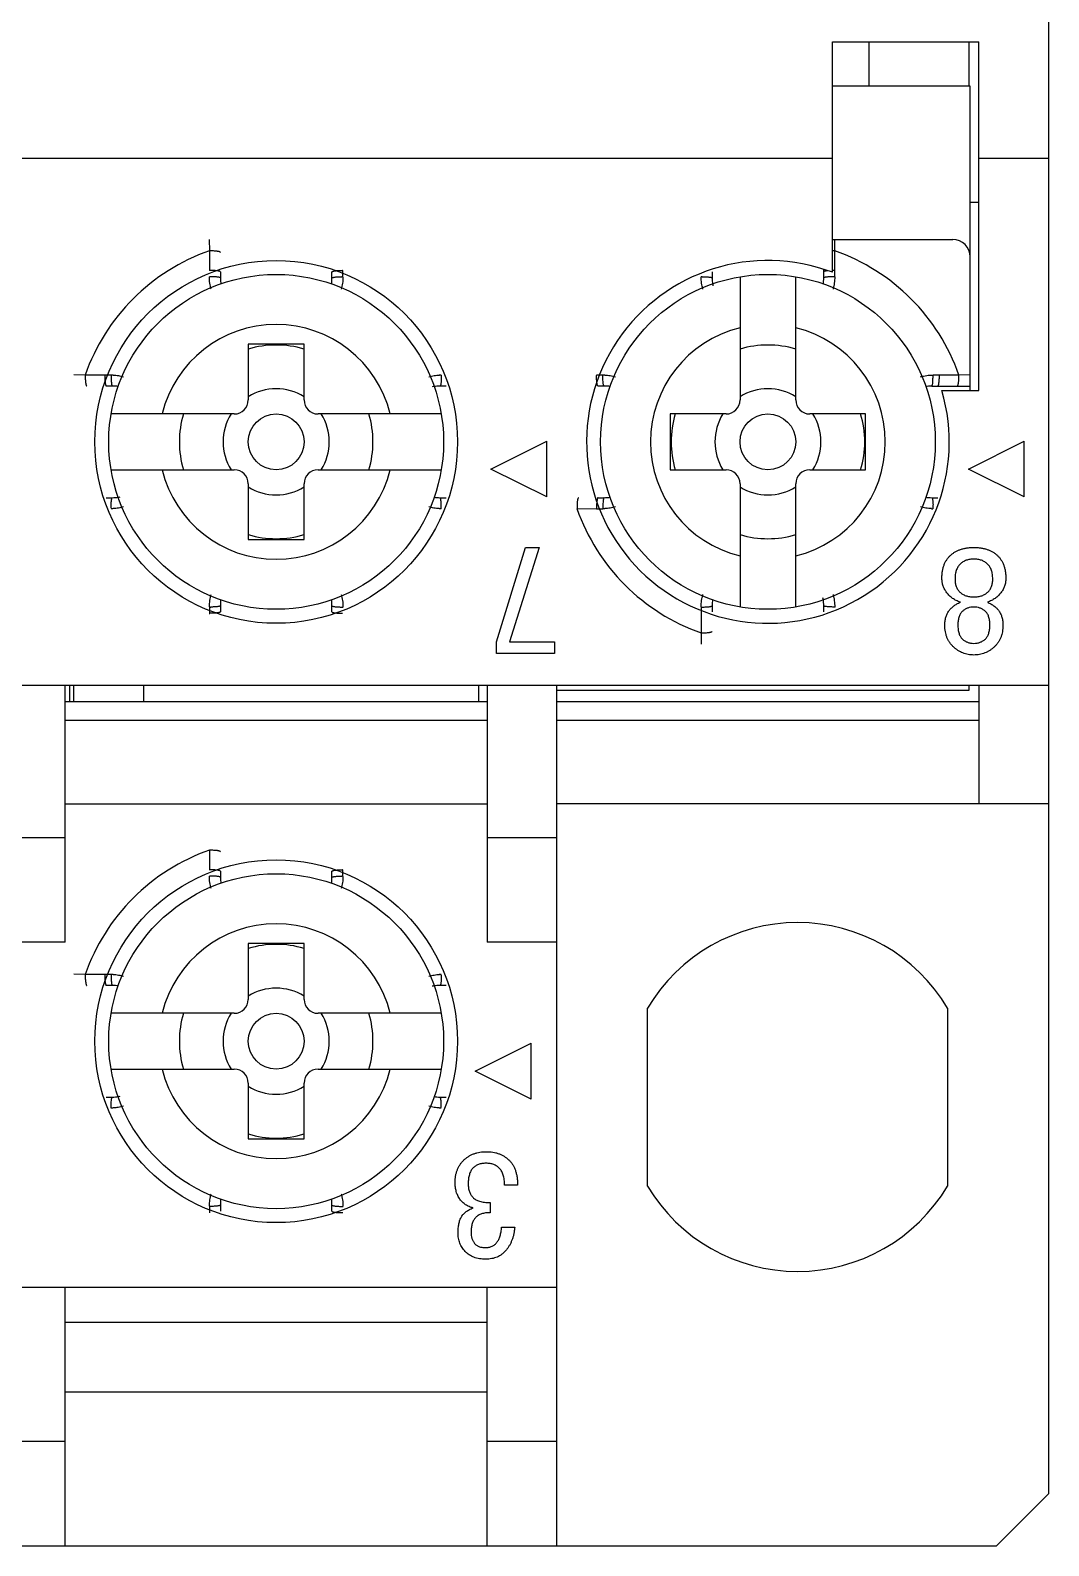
# Model space of a CAD drawing. Header units: millimetres. Extents: x 16.5 to 45.7, y 6.5 to 81.6.
# Drawn here: x 31.1 to 45.7, y 6.49 to 28.21 of the extents above; entities that cross this region are included whole.
import ezdxf

# ---------------------------------------------------------------- set-up
doc = ezdxf.new("R2010")
doc.units = ezdxf.units.MM
doc.header["$LTSCALE"] = 5.713779
doc.layers.get('0').update_dxf_attribs({"linetype": 'CONTINUOUS'})

msp = doc.modelspace()

# ---------------------------------------------------------------- linework, layer by layer
at = {"color": 7}
for p, q in [((45.696, 7.241), (45.696, 78.351)), ((42.596, 28.046), (44.696, 28.046)), ((42.596, 24.741), (42.596, 28.046)), ((43.116, 28.046), (43.116, 27.411)), ((44.556, 27.411), (44.556, 28.046)), ((44.696, 23.046), (44.696, 28.046)), ((44.571, 27.411), (42.596, 27.411)), ((44.571, 23.046), (44.571, 27.411)), ((42.596, 26.371), (19.599, 26.371)), ((45.696, 26.371), (44.696, 26.371)), ((44.571, 25.746), (44.696, 25.746)), ((33.662, 25.211), (33.664, 25.048)), ((42.596, 25.211), (44.321, 25.211)), ((42.629, 25.048), (42.63, 25.211)), ((33.664, 25.048), (33.663, 24.768)), ((42.629, 24.768), (42.629, 25.048)), ((42.471, 24.661), (42.471, 24.78)), ((33.821, 24.748), (33.821, 24.661)), ((35.421, 24.661), (35.421, 24.748)), ((40.871, 24.748), (40.871, 24.661)), ((41.271, 24.677), (41.271, 22.911)), ((42.071, 22.911), (42.071, 24.677)), ((35.021, 23.711), (34.221, 23.711)), ((34.221, 23.711), (34.221, 22.911)), ((35.021, 22.911), (35.021, 23.711)), ((31.884, 23.268), (31.721, 23.27)), ((32.164, 23.269), (31.884, 23.268)), ((44.409, 23.268), (44.129, 23.269)), ((44.571, 23.27), (44.409, 23.268)), ((32.271, 23.111), (32.185, 23.111)), ((37.058, 23.111), (36.971, 23.111)), ((39.321, 23.111), (39.235, 23.111)), ((44.021, 23.111), (44.571, 23.111)), ((44.165, 23.046), (44.696, 23.046)), ((34.021, 22.711), (32.255, 22.711)), ((36.988, 22.711), (35.221, 22.711)), ((41.071, 22.711), (40.271, 22.711)), ((40.271, 22.711), (40.271, 21.911)), ((43.071, 22.711), (42.271, 22.711)), ((43.071, 21.911), (43.071, 22.711)), ((37.7, 21.921), (38.5, 22.321)), ((38.5, 21.521), (38.5, 22.321)), ((44.546, 21.921), (45.346, 22.321)), ((45.346, 21.521), (45.346, 22.321)), ((32.255, 21.911), (34.021, 21.911)), ((35.221, 21.911), (36.988, 21.911)), ((38.5, 21.521), (37.7, 21.921)), ((40.271, 21.911), (41.071, 21.911)), ((42.271, 21.911), (43.071, 21.911)), ((45.346, 21.521), (44.546, 21.921)), ((32.185, 21.511), (32.271, 21.511)), ((34.221, 21.711), (34.221, 20.911)), ((35.021, 20.911), (35.021, 21.711)), ((36.971, 21.511), (37.058, 21.511)), ((39.235, 21.511), (39.321, 21.511)), ((41.271, 21.711), (41.271, 19.945)), ((42.071, 19.945), (42.071, 21.711)), ((44.021, 21.511), (44.108, 21.511)), ((38.934, 21.354), (39.214, 21.353)), ((34.221, 20.911), (35.021, 20.911)), ((37.779, 19.444), (38.196, 20.798)), ((38.392, 20.798), (37.966, 19.444)), ((38.196, 20.798), (38.392, 20.798)), ((33.821, 19.961), (33.821, 19.874)), ((35.421, 19.874), (35.421, 19.961)), ((40.713, 19.854), (40.714, 19.574)), ((40.871, 19.961), (40.871, 19.874)), ((42.471, 19.874), (42.471, 19.961)), ((42.629, 19.938), (42.629, 19.944)), ((40.714, 19.574), (40.712, 19.411)), ((37.779, 19.277), (37.779, 19.444)), ((37.966, 19.444), (38.613, 19.444)), ((38.613, 19.444), (38.613, 19.277)), ((38.613, 19.277), (37.779, 19.277)), ((45.696, 18.821), (16.496, 18.821)), ((31.596, 15.141), (31.596, 18.821)), ((31.656, 18.821), (31.656, 18.591)), ((31.721, 18.591), (31.721, 18.821)), ((32.721, 18.821), (32.721, 18.591)), ((37.521, 18.821), (37.521, 18.591)), ((37.646, 18.821), (37.646, 15.141)), ((38.646, 6.491), (38.646, 18.821)), ((38.646, 18.751), (44.556, 18.751)), ((44.556, 18.751), (44.556, 18.821)), ((44.696, 18.821), (44.696, 17.121)), ((31.596, 18.591), (37.646, 18.591)), ((38.646, 18.591), (44.696, 18.591)), ((31.596, 18.321), (37.646, 18.321)), ((38.646, 18.321), (44.696, 18.321)), ((31.596, 17.121), (37.646, 17.121)), ((45.696, 17.121), (38.646, 17.121)), ((30.596, 16.641), (31.596, 16.641)), ((37.646, 16.641), (38.646, 16.641)), ((33.664, 16.458), (33.663, 16.178)), ((33.821, 16.158), (33.821, 16.071)), ((35.421, 16.071), (35.421, 16.158)), ((31.596, 15.141), (30.596, 15.141)), ((35.021, 15.121), (34.221, 15.121)), ((34.221, 15.121), (34.221, 14.321)), ((35.021, 14.321), (35.021, 15.121)), ((38.646, 15.141), (37.646, 15.141)), ((31.884, 14.678), (31.721, 14.68)), ((32.164, 14.679), (31.884, 14.678)), ((32.271, 14.521), (32.185, 14.521)), ((37.058, 14.521), (36.971, 14.521)), ((34.021, 14.121), (32.255, 14.121)), ((36.988, 14.121), (35.221, 14.121)), ((39.946, 11.645), (39.946, 14.197)), ((44.246, 14.197), (44.246, 11.645)), ((37.476, 13.291), (38.276, 13.691)), ((38.276, 12.891), (38.276, 13.691)), ((32.255, 13.321), (34.021, 13.321)), ((35.221, 13.321), (36.988, 13.321)), ((38.276, 12.891), (37.476, 13.291)), ((34.221, 13.121), (34.221, 12.321)), ((35.021, 12.321), (35.021, 13.121)), ((32.185, 12.921), (32.271, 12.921)), ((36.971, 12.921), (37.058, 12.921)), ((34.221, 12.321), (35.021, 12.321)), ((38.082, 11.659), (37.895, 11.659)), ((33.821, 11.371), (33.821, 11.284)), ((35.421, 11.284), (35.421, 11.371)), ((37.687, 11.409), (37.687, 11.263)), ((37.853, 11.055), (38.041, 11.055)), ((38.646, 10.191), (16.496, 10.191)), ((31.596, 6.491), (31.596, 10.191)), ((37.646, 6.491), (37.646, 10.191)), ((37.646, 9.691), (31.596, 9.691)), ((37.646, 8.691), (31.596, 8.691)), ((30.596, 7.991), (31.596, 7.991)), ((37.646, 7.991), (38.646, 7.991)), ((45.696, 7.241), (44.946, 6.491)), ((16.496, 6.491), (44.946, 6.491))]:
    msp.add_line(p, q, dxfattribs=at)
for centre, radius in [((34.621, 22.311), 2.6), ((34.621, 22.311), 2.4), ((41.671, 22.311), 2.4), ((34.621, 22.311), 0.4), ((41.671, 22.311), 0.4), ((34.621, 13.721), 2.6), ((34.621, 13.721), 2.4), ((34.621, 13.721), 0.4)]:
    msp.add_circle(centre, radius, dxfattribs=at)
for centre, radius, start, end in [((44.321, 24.961), 0.25, 0, 90), ((34.621, 22.311), 2.9, 109.276, 160.724), ((42.621, 23.981), 1.067, 89.6096, 91.3932), ((41.671, 22.311), 2.9, 19.276, 70.724), ((35.571, 23.686), 1.083, 89.5723, 90), ((29.509, 24.751), 6.07, 359.3079, 0.1655), ((41.671, 22.311), 2.6, 69.1594, 16.421), ((42.621, 23.687), 1.081, 89.5756, 91.3772), ((36.559, 24.751), 6.07, 359.3079, 0.1655), ((33.688, 23.596), 1.082, 90.8458, 91.2879), ((34.248, 24.678), 0.585, 180.0449, 180.3292), ((33.688, 23.615), 1.063, 90.6182, 90.8456), ((34.422, 24.661), 0.6, 180.0077, 188.7377), ((34.821, 24.661), 0.6, 351.2586, 359.996), ((35.555, 23.595), 1.082, 88.7163, 89.6457), ((34.986, 24.679), 0.593, 359.4421, 359.8642), ((40.738, 23.596), 1.081, 90.8456, 91.288), ((41.298, 24.678), 0.585, 180.0449, 180.3292), ((40.738, 23.615), 1.063, 90.617, 90.8456), ((41.472, 24.661), 0.6, 180.0077, 188.6683), ((41.471, 24.661), 0.599, 188.6683, 190.8215), ((41.871, 24.661), 0.6, 351.328, 359.996), ((42.605, 23.596), 1.081, 88.712, 89.1544), ((34.621, 22.311), 1.683, 13.7495, 166.2505), ((41.671, 22.311), 1.683, 103.7495, 256.2505), ((41.671, 22.311), 1.683, 283.7495, 76.2505), ((34.621, 22.311), 1.388, 73.2468, 106.7532), ((41.671, 22.311), 1.388, 73.2468, 106.7532), ((32.181, 17.199), 6.07, 89.3079, 90.1655), ((33.336, 23.244), 1.081, 178.712, 179.1544), ((32.253, 22.662), 0.606, 87.2333, 89.8523), ((36.988, 22.669), 0.599, 90.0571, 92.6625), ((39.231, 17.199), 6.07, 89.3079, 90.1655), ((40.297, 23.261), 1.083, 179.5723, 180), ((39.303, 22.662), 0.606, 87.2333, 89.8523), ((40.386, 23.244), 1.082, 178.7121, 179.1542), ((44.111, 17.199), 6.07, 89.8345, 90.6921), ((42.956, 23.244), 1.082, 0.8458, 1.2879), ((32.271, 22.511), 0.6, 81.328, 89.996), ((34.621, 22.311), 0.76, 58.2326, 121.7674), ((36.971, 22.512), 0.599, 98.6683, 100.8215), ((36.971, 22.51), 0.6, 90.0077, 98.6683), ((39.321, 22.511), 0.6, 81.328, 89.996), ((41.671, 22.311), 0.76, 58.2326, 121.7674), ((44.021, 22.51), 0.6, 90.0077, 98.7377), ((34.021, 22.911), 0.2, 270, 360), ((35.221, 22.911), 0.2, 180, 270), ((41.071, 22.911), 0.2, 270, 360), ((42.271, 22.911), 0.2, 180, 270), ((34.621, 22.311), 1.388, 163.2468, 196.7532), ((34.621, 22.311), 0.76, 148.2326, 211.7674), ((34.621, 22.311), 0.76, 328.2326, 31.7674), ((34.621, 22.311), 1.388, 343.2468, 16.7532), ((41.671, 22.311), 1.388, 163.2468, 196.7532), ((41.671, 22.311), 0.76, 148.2326, 211.7674), ((41.671, 22.311), 0.76, 328.2326, 31.7674), ((41.671, 22.311), 1.388, 343.2468, 16.7532), ((34.621, 22.311), 1.683, 193.7495, 346.2505), ((34.021, 21.711), 0.2, 0, 90), ((35.221, 21.711), 0.2, 90, 180), ((41.071, 21.711), 0.2, 0, 90), ((42.271, 21.711), 0.2, 90, 180), ((32.271, 22.111), 0.6, 270.0077, 278.6683), ((32.271, 22.11), 0.599, 278.6683, 280.8215), ((34.621, 22.311), 0.76, 238.2326, 301.7674), ((36.971, 22.111), 0.6, 261.328, 269.996), ((39.321, 22.111), 0.6, 270.0077, 278.6683), ((41.671, 22.311), 0.76, 238.2326, 301.7674), ((44.021, 22.111), 0.6, 261.2586, 269.996), ((32.254, 21.953), 0.599, 270.0571, 272.6625), ((36.989, 21.96), 0.606, 267.2333, 269.8523), ((40.003, 21.361), 1.069, 180, 180.3936), ((41.671, 22.311), 2.9, 199.276, 250.724), ((40.297, 21.361), 1.083, 180, 180.4277), ((39.231, 27.423), 6.07, 269.8345, 270.6921), ((40.386, 21.378), 1.082, 180.8458, 181.2879), ((39.304, 21.953), 0.599, 270.0571, 272.6625), ((44.039, 21.956), 0.603, 267.771, 269.8568), ((43.003, 21.377), 1.035, 358.6713, 1.6493), ((34.621, 22.311), 1.388, 253.2468, 286.7532), ((41.671, 22.311), 1.388, 253.2468, 286.7532), ((34.421, 19.961), 0.6, 171.328, 179.996), ((34.821, 19.961), 0.6, 0.0077, 8.6683), ((41.471, 19.961), 0.6, 171.328, 179.996), ((41.872, 19.961), 0.599, 8.6683, 10.8215), ((41.871, 19.961), 0.6, 0.0077, 8.6683), ((39.733, 19.871), 6.07, 179.3079, 180.1655), ((33.671, 20.936), 1.083, 269.5723, 270), ((34.256, 19.943), 0.593, 179.4421, 179.8642), ((33.688, 21.026), 1.082, 268.7121, 269.1542), ((33.688, 21.015), 1.071, 269.1556, 269.6867), ((35.555, 21.007), 1.063, 270.6182, 270.8456), ((35.555, 21.026), 1.082, 270.8458, 271.2879), ((34.994, 19.944), 0.585, 0.0449, 0.3292), ((46.783, 19.871), 6.07, 179.3079, 180.1655), ((41.306, 19.943), 0.593, 179.4421, 179.8642), ((40.738, 21.021), 1.077, 268.7138, 269.6533), ((40.721, 20.642), 1.069, 269.6063, 270.0001), ((34.621, 13.721), 2.9, 109.276, 160.724), ((33.671, 15.389), 1.069, 90, 90.3936), ((33.671, 15.096), 1.083, 90, 90.4277), ((33.688, 15.006), 1.082, 90.8458, 91.2879), ((34.248, 16.088), 0.585, 180.0449, 180.3292), ((33.688, 15.025), 1.063, 90.6182, 90.8456), ((35.555, 15.017), 1.071, 89.1556, 89.6867), ((35.571, 15.096), 1.083, 89.5723, 90), ((35.555, 15.006), 1.082, 88.7121, 89.1542), ((29.509, 16.161), 6.07, 359.3079, 0.1655), ((34.986, 16.089), 0.593, 359.4421, 359.8642), ((34.422, 16.071), 0.6, 180.0077, 188.6683), ((34.821, 16.071), 0.6, 351.328, 359.996), ((42.096, 12.921), 2.5, 30.6834, 149.3166), ((34.621, 13.721), 1.683, 13.7495, 166.2505), ((34.621, 13.721), 1.388, 73.2468, 106.7532), ((32.952, 14.671), 1.069, 179.6063, 180.0001), ((32.181, 8.609), 6.07, 89.3079, 90.1655), ((33.246, 14.671), 1.082, 179.5722, 180.0002), ((32.253, 14.072), 0.606, 87.2333, 89.8523), ((36.988, 14.079), 0.599, 90.0571, 92.6625), ((35.907, 14.654), 1.081, 0.8456, 1.288), ((32.271, 13.921), 0.6, 81.328, 89.996), ((34.621, 13.721), 0.76, 58.2326, 121.7674), ((36.971, 13.922), 0.599, 98.6683, 100.8215), ((36.971, 13.92), 0.6, 90.0077, 98.6683), ((34.621, 13.721), 1.388, 163.2468, 196.7532), ((34.621, 13.721), 0.76, 148.2326, 211.7674), ((34.021, 14.321), 0.2, 270, 360), ((35.221, 14.321), 0.2, 180, 270), ((34.621, 13.721), 0.76, 328.2326, 31.7674), ((34.621, 13.721), 1.388, 343.2468, 16.7532), ((34.621, 13.721), 1.683, 193.7495, 346.2505), ((34.021, 13.121), 0.2, 0, 90), ((35.221, 13.121), 0.2, 90, 180), ((34.621, 13.721), 0.76, 238.2326, 301.7674), ((32.271, 13.521), 0.6, 270.0077, 278.6683), ((32.271, 13.52), 0.599, 278.6683, 280.8215), ((36.971, 13.521), 0.6, 261.328, 269.996), ((32.254, 13.363), 0.599, 270.0571, 272.6625), ((36.989, 13.37), 0.606, 267.2333, 269.8523), ((34.621, 13.721), 1.388, 253.2468, 286.7532), ((42.096, 12.921), 2.5, 210.6834, 329.3166), ((39.733, 11.281), 6.07, 179.3079, 180.1655), ((34.256, 11.353), 0.593, 179.4421, 179.8642), ((33.688, 12.437), 1.082, 268.7163, 269.6457), ((34.421, 11.371), 0.6, 171.2586, 179.996), ((34.821, 11.371), 0.6, 0.0077, 8.7377), ((35.555, 12.417), 1.063, 270.6182, 270.8456), ((35.555, 12.436), 1.082, 270.8458, 271.2879), ((34.994, 11.354), 0.585, 0.0449, 0.3292)]:
    msp.add_arc(centre, radius, start, end, dxfattribs=at)
for points, knots in [([(33.821, 25.027), (33.821, 25.029), (33.819, 25.031), (33.817, 25.032), (33.814, 25.034), (33.81, 25.036), (33.803, 25.037), (33.795, 25.039), (33.785, 25.041), (33.77, 25.043), (33.748, 25.046), (33.721, 25.047), (33.692, 25.048), (33.673, 25.048), (33.664, 25.048)], [0, 0, 0, 0, 0.02938, 0.040791, 0.054222, 0.087696, 0.13058, 0.18264, 0.243349, 0.312138, 0.470264, 0.645585, 0.825673, 1, 1, 1, 1]), ([(33.821, 24.748), (33.821, 24.749), (33.819, 24.751), (33.817, 24.753), (33.814, 24.754), (33.81, 24.756), (33.803, 24.758), (33.795, 24.759), (33.785, 24.761), (33.77, 24.763), (33.748, 24.766), (33.72, 24.767), (33.692, 24.768), (33.673, 24.768), (33.663, 24.768)], [0, 0, 0, 0, 0.029105, 0.040479, 0.053884, 0.087342, 0.130249, 0.182364, 0.243152, 0.312037, 0.470367, 0.645824, 0.82589, 1, 1, 1, 1]), ([(35.421, 24.748), (35.421, 24.749), (35.423, 24.751), (35.425, 24.752), (35.428, 24.754), (35.432, 24.755), (35.438, 24.757), (35.446, 24.759), (35.455, 24.761), (35.469, 24.763), (35.49, 24.765), (35.516, 24.767), (35.544, 24.768), (35.562, 24.768), (35.571, 24.768)], [0, 0, 0, 0, 0.029119, 0.040324, 0.053488, 0.086237, 0.128149, 0.179081, 0.238614, 0.306287, 0.462818, 0.638191, 0.820757, 1, 1, 1, 1]), ([(42.523, 24.763), (42.517, 24.763), (42.507, 24.761), (42.497, 24.759), (42.493, 24.758)], [0, 0, 0, 0, 0.546648, 1, 1, 1, 1]), ([(33.689, 24.498), (33.685, 24.512), (33.678, 24.541), (33.667, 24.6), (33.664, 24.645), (33.664, 24.675)], [0, 0, 0, 0, 0.249971, 0.500162, 1, 1, 1, 1]), ([(33.821, 24.661), (33.821, 24.662), (33.819, 24.663), (33.817, 24.665), (33.813, 24.666), (33.805, 24.669), (33.792, 24.671), (33.774, 24.674), (33.752, 24.676), (33.728, 24.677), (33.702, 24.678), (33.685, 24.678), (33.676, 24.678)], [0, 0, 0, 0, 0.016142, 0.038277, 0.067391, 0.10414, 0.201533, 0.328471, 0.48049, 0.649269, 0.825341, 1, 1, 1, 1]), ([(35.421, 24.661), (35.422, 24.662), (35.423, 24.663), (35.426, 24.664), (35.43, 24.666), (35.437, 24.668), (35.449, 24.671), (35.467, 24.673), (35.488, 24.675), (35.511, 24.677), (35.536, 24.678), (35.553, 24.678), (35.561, 24.678)], [0, 0, 0, 0, 0.016237, 0.038352, 0.067295, 0.103695, 0.20011, 0.325914, 0.476846, 0.64561, 0.822844, 1, 1, 1, 1]), ([(35.579, 24.673), (35.579, 24.644), (35.575, 24.599), (35.564, 24.541), (35.558, 24.512), (35.554, 24.498)], [0, 0, 0, 0, 0.499851, 0.750032, 1, 1, 1, 1]), ([(40.739, 24.498), (40.735, 24.512), (40.728, 24.541), (40.717, 24.6), (40.714, 24.645), (40.714, 24.675)], [0, 0, 0, 0, 0.249971, 0.500162, 1, 1, 1, 1]), ([(40.726, 24.678), (40.735, 24.678), (40.752, 24.678), (40.778, 24.677), (40.802, 24.676), (40.824, 24.674), (40.842, 24.671), (40.855, 24.669), (40.863, 24.666), (40.867, 24.665), (40.869, 24.663), (40.871, 24.662), (40.871, 24.661)], [0, 0, 0, 0, 0.17467, 0.350748, 0.519527, 0.671541, 0.798474, 0.895862, 0.932609, 0.961723, 0.983858, 1, 1, 1, 1]), ([(42.493, 24.758), (42.489, 24.757), (42.485, 24.756), (42.48, 24.754), (42.476, 24.753), (42.474, 24.752), (42.473, 24.75), (42.472, 24.749), (42.471, 24.748), (42.471, 24.748)], [0, 0, 0, 0, 0.403075, 0.561752, 0.692824, 0.798472, 0.881576, 0.946441, 1, 1, 1, 1]), ([(42.621, 24.678), (42.612, 24.678), (42.594, 24.678), (42.568, 24.677), (42.543, 24.676), (42.52, 24.674), (42.501, 24.671), (42.488, 24.669), (42.48, 24.666), (42.476, 24.665), (42.473, 24.663), (42.472, 24.662), (42.471, 24.661)], [0, 0, 0, 0, 0.17237, 0.347429, 0.516253, 0.669109, 0.797112, 0.895405, 0.932461, 0.961744, 0.983922, 1, 1, 1, 1]), ([(42.629, 24.677), (42.629, 24.647), (42.625, 24.602), (42.615, 24.543), (42.608, 24.514), (42.604, 24.499)], [0, 0, 0, 0, 0.499821, 0.750017, 1, 1, 1, 1]), ([(31.884, 23.268), (31.884, 23.259), (31.884, 23.24), (31.885, 23.211), (31.887, 23.184), (31.889, 23.162), (31.891, 23.147), (31.893, 23.137), (31.895, 23.129), (31.897, 23.123), (31.898, 23.118), (31.9, 23.115), (31.901, 23.113), (31.903, 23.111), (31.905, 23.111)], [0, 0, 0, 0, 0.174327, 0.354415, 0.529736, 0.687862, 0.756651, 0.81736, 0.86942, 0.912304, 0.945778, 0.959209, 0.97062, 1, 1, 1, 1]), ([(32.164, 23.269), (32.164, 23.26), (32.164, 23.24), (32.165, 23.212), (32.167, 23.184), (32.169, 23.163), (32.171, 23.147), (32.173, 23.137), (32.175, 23.129), (32.177, 23.123), (32.178, 23.118), (32.18, 23.115), (32.181, 23.113), (32.183, 23.111), (32.185, 23.111)], [0, 0, 0, 0, 0.17411, 0.354176, 0.529633, 0.687963, 0.756848, 0.817636, 0.869751, 0.912658, 0.946115, 0.959521, 0.970895, 1, 1, 1, 1]), ([(32.255, 23.26), (32.255, 23.255), (32.254, 23.233), (32.255, 23.211), (32.256, 23.194)], [0, 0, 0, 0, 0.246958, 1, 1, 1, 1]), ([(32.283, 23.268), (32.308, 23.267), (32.359, 23.261), (32.408, 23.25), (32.433, 23.244)], [0, 0, 0, 0, 0.500063, 1, 1, 1, 1]), ([(36.81, 23.244), (36.834, 23.25), (36.884, 23.261), (36.935, 23.267), (36.961, 23.268)], [0, 0, 0, 0, 0.499938, 1, 1, 1, 1]), ([(36.988, 23.269), (36.988, 23.256), (36.988, 23.231), (36.987, 23.206), (36.987, 23.194)], [0, 0, 0, 0, 0.496269, 1, 1, 1, 1]), ([(39.235, 23.111), (39.233, 23.111), (39.231, 23.113), (39.23, 23.115), (39.229, 23.118), (39.227, 23.122), (39.225, 23.128), (39.223, 23.136), (39.222, 23.144), (39.219, 23.159), (39.217, 23.179), (39.215, 23.206), (39.214, 23.233), (39.214, 23.252), (39.214, 23.261)], [0, 0, 0, 0, 0.029119, 0.040324, 0.053488, 0.086237, 0.128149, 0.179081, 0.238614, 0.306287, 0.462818, 0.638191, 0.820757, 1, 1, 1, 1]), ([(39.306, 23.194), (39.306, 23.199), (39.305, 23.222), (39.304, 23.244), (39.305, 23.26)], [0, 0, 0, 0, 0.248031, 1, 1, 1, 1]), ([(39.333, 23.268), (39.358, 23.267), (39.409, 23.261), (39.459, 23.25), (39.484, 23.243)], [0, 0, 0, 0, 0.500068, 1, 1, 1, 1]), ([(43.858, 23.243), (43.873, 23.247), (43.902, 23.254), (43.962, 23.265), (44.007, 23.269), (44.038, 23.269)], [0, 0, 0, 0, 0.249979, 0.500179, 1, 1, 1, 1]), ([(44.021, 23.111), (44.022, 23.111), (44.023, 23.113), (44.025, 23.116), (44.027, 23.12), (44.029, 23.128), (44.032, 23.141), (44.034, 23.16), (44.036, 23.183), (44.037, 23.208), (44.038, 23.234), (44.038, 23.252), (44.038, 23.26)], [0, 0, 0, 0, 0.016078, 0.038256, 0.067539, 0.104595, 0.202888, 0.330891, 0.483747, 0.652571, 0.82763, 1, 1, 1, 1]), ([(44.108, 23.111), (44.109, 23.111), (44.111, 23.113), (44.113, 23.115), (44.114, 23.118), (44.116, 23.123), (44.118, 23.129), (44.12, 23.137), (44.121, 23.147), (44.124, 23.163), (44.126, 23.184), (44.128, 23.212), (44.129, 23.24), (44.129, 23.26), (44.129, 23.269)], [0, 0, 0, 0, 0.029105, 0.040479, 0.053884, 0.087342, 0.130249, 0.182364, 0.243152, 0.312037, 0.470367, 0.645824, 0.82589, 1, 1, 1, 1]), ([(44.388, 23.111), (44.389, 23.111), (44.391, 23.113), (44.393, 23.115), (44.394, 23.118), (44.396, 23.123), (44.398, 23.129), (44.4, 23.137), (44.401, 23.147), (44.404, 23.162), (44.406, 23.184), (44.408, 23.211), (44.409, 23.24), (44.409, 23.259), (44.409, 23.268)], [0, 0, 0, 0, 0.02938, 0.040791, 0.054222, 0.087696, 0.13058, 0.18264, 0.243349, 0.312138, 0.470264, 0.645585, 0.825673, 1, 1, 1, 1]), ([(32.256, 23.194), (32.256, 23.183), (32.258, 23.167), (32.26, 23.148), (32.262, 23.136), (32.264, 23.126), (32.266, 23.119), (32.268, 23.114), (32.27, 23.112), (32.271, 23.111)], [0, 0, 0, 0, 0.384811, 0.549452, 0.690703, 0.806391, 0.895075, 0.958394, 1, 1, 1, 1]), ([(36.987, 23.194), (36.986, 23.183), (36.985, 23.167), (36.983, 23.148), (36.981, 23.136), (36.979, 23.126), (36.976, 23.119), (36.974, 23.114), (36.972, 23.112), (36.971, 23.111)], [0, 0, 0, 0, 0.384783, 0.549334, 0.690689, 0.806398, 0.895025, 0.958364, 1, 1, 1, 1]), ([(39.321, 23.111), (39.32, 23.112), (39.318, 23.114), (39.316, 23.119), (39.314, 23.126), (39.312, 23.136), (39.31, 23.148), (39.308, 23.167), (39.306, 23.183), (39.306, 23.194)], [0, 0, 0, 0, 0.041614, 0.104935, 0.193615, 0.309295, 0.450537, 0.615171, 1, 1, 1, 1]), ([(32.256, 21.428), (32.256, 21.439), (32.258, 21.455), (32.26, 21.474), (32.262, 21.486), (32.264, 21.495), (32.266, 21.503), (32.268, 21.508), (32.27, 21.51), (32.271, 21.511)], [0, 0, 0, 0, 0.384852, 0.549477, 0.690709, 0.806378, 0.895053, 0.958377, 1, 1, 1, 1]), ([(36.987, 21.428), (36.986, 21.439), (36.985, 21.454), (36.983, 21.474), (36.981, 21.486), (36.979, 21.495), (36.976, 21.503), (36.974, 21.508), (36.972, 21.51), (36.971, 21.511)], [0, 0, 0, 0, 0.384741, 0.549308, 0.690682, 0.806411, 0.895049, 0.958382, 1, 1, 1, 1]), ([(38.955, 21.511), (38.953, 21.511), (38.952, 21.509), (38.95, 21.507), (38.949, 21.504), (38.947, 21.5), (38.945, 21.494), (38.943, 21.486), (38.942, 21.477), (38.939, 21.463), (38.937, 21.443), (38.935, 21.416), (38.934, 21.389), (38.934, 21.37), (38.934, 21.361)], [0, 0, 0, 0, 0.0294, 0.040659, 0.053871, 0.086705, 0.128688, 0.179675, 0.239246, 0.306937, 0.46343, 0.638672, 0.821023, 1, 1, 1, 1]), ([(39.235, 21.511), (39.233, 21.511), (39.231, 21.509), (39.23, 21.507), (39.229, 21.504), (39.227, 21.5), (39.225, 21.494), (39.223, 21.486), (39.222, 21.477), (39.219, 21.463), (39.217, 21.443), (39.215, 21.416), (39.214, 21.389), (39.214, 21.37), (39.214, 21.361)], [0, 0, 0, 0, 0.029119, 0.040324, 0.053488, 0.086237, 0.128149, 0.179081, 0.238614, 0.306287, 0.462818, 0.638191, 0.820757, 1, 1, 1, 1]), ([(39.321, 21.511), (39.32, 21.51), (39.318, 21.508), (39.316, 21.503), (39.314, 21.495), (39.312, 21.486), (39.31, 21.474), (39.308, 21.455), (39.306, 21.439), (39.306, 21.428)], [0, 0, 0, 0, 0.04163, 0.104956, 0.193627, 0.309289, 0.450513, 0.615132, 1, 1, 1, 1]), ([(44.021, 21.511), (44.022, 21.511), (44.023, 21.51), (44.025, 21.507), (44.027, 21.501), (44.03, 21.491), (44.032, 21.479), (44.034, 21.464), (44.036, 21.44), (44.037, 21.42), (44.038, 21.407)], [0, 0, 0, 0, 0.017368, 0.039846, 0.103024, 0.193639, 0.312422, 0.45676, 0.623409, 1, 1, 1, 1]), ([(32.255, 21.362), (32.255, 21.367), (32.254, 21.389), (32.255, 21.411), (32.256, 21.428)], [0, 0, 0, 0, 0.246978, 1, 1, 1, 1]), ([(32.434, 21.378), (32.409, 21.372), (32.359, 21.361), (32.308, 21.355), (32.282, 21.354)], [0, 0, 0, 0, 0.499934, 1, 1, 1, 1]), ([(36.96, 21.354), (36.934, 21.355), (36.883, 21.361), (36.833, 21.372), (36.809, 21.378)], [0, 0, 0, 0, 0.500068, 1, 1, 1, 1]), ([(36.988, 21.353), (36.988, 21.366), (36.988, 21.39), (36.987, 21.415), (36.987, 21.428)], [0, 0, 0, 0, 0.496225, 1, 1, 1, 1]), ([(39.306, 21.428), (39.306, 21.423), (39.305, 21.4), (39.304, 21.378), (39.305, 21.362)], [0, 0, 0, 0, 0.247989, 1, 1, 1, 1]), ([(39.484, 21.378), (39.459, 21.372), (39.409, 21.361), (39.358, 21.355), (39.332, 21.354)], [0, 0, 0, 0, 0.499934, 1, 1, 1, 1]), ([(44.016, 21.354), (43.989, 21.355), (43.936, 21.36), (43.884, 21.372), (43.858, 21.378)], [0, 0, 0, 0, 0.500042, 1, 1, 1, 1]), ([(44.165, 20.353), (44.166, 20.371), (44.166, 20.405), (44.172, 20.455), (44.181, 20.501), (44.195, 20.545), (44.212, 20.585), (44.234, 20.622), (44.259, 20.655), (44.288, 20.685), (44.32, 20.712), (44.356, 20.735), (44.393, 20.755), (44.434, 20.77), (44.478, 20.783), (44.524, 20.791), (44.573, 20.797), (44.606, 20.798), (44.624, 20.798)], [0, 0, 0, 0, 0.072634, 0.141659, 0.206596, 0.269087, 0.328685, 0.386706, 0.444325, 0.501678, 0.559275, 0.616564, 0.675079, 0.735235, 0.797211, 0.861534, 0.929172, 1, 1, 1, 1]), ([(44.624, 20.798), (44.641, 20.798), (44.674, 20.797), (44.723, 20.791), (44.769, 20.783), (44.813, 20.77), (44.854, 20.755), (44.892, 20.735), (44.927, 20.712), (44.959, 20.685), (44.988, 20.655), (45.013, 20.622), (45.035, 20.585), (45.052, 20.545), (45.066, 20.501), (45.075, 20.455), (45.081, 20.405), (45.082, 20.371), (45.082, 20.353)], [0, 0, 0, 0, 0.070828, 0.138466, 0.202789, 0.264765, 0.324921, 0.383436, 0.440725, 0.498322, 0.555675, 0.613294, 0.671315, 0.730913, 0.793404, 0.858341, 0.927366, 1, 1, 1, 1]), ([(44.624, 20.631), (44.614, 20.631), (44.594, 20.63), (44.566, 20.627), (44.539, 20.621), (44.514, 20.614), (44.49, 20.603), (44.467, 20.591), (44.447, 20.576), (44.427, 20.559), (44.41, 20.539), (44.394, 20.518), (44.382, 20.494), (44.371, 20.469), (44.363, 20.441), (44.357, 20.412), (44.354, 20.38), (44.353, 20.359), (44.353, 20.347)], [0, 0, 0, 0, 0.066691, 0.130809, 0.192276, 0.251328, 0.309686, 0.36736, 0.425067, 0.482648, 0.541208, 0.600531, 0.660484, 0.722494, 0.786662, 0.853862, 0.92453, 1, 1, 1, 1]), ([(44.894, 20.347), (44.894, 20.359), (44.893, 20.38), (44.89, 20.412), (44.884, 20.441), (44.876, 20.469), (44.866, 20.494), (44.853, 20.518), (44.838, 20.54), (44.82, 20.559), (44.801, 20.576), (44.78, 20.591), (44.757, 20.603), (44.733, 20.614), (44.708, 20.621), (44.681, 20.627), (44.653, 20.63), (44.633, 20.631), (44.624, 20.631)], [0, 0, 0, 0, 0.075455, 0.146109, 0.213296, 0.277451, 0.339167, 0.399459, 0.45835, 0.516897, 0.575018, 0.632713, 0.690376, 0.748722, 0.807762, 0.869217, 0.933322, 1, 1, 1, 1]), ([(44.43, 20.012), (44.41, 20.02), (44.371, 20.035), (44.319, 20.067), (44.273, 20.104), (44.235, 20.147), (44.204, 20.194), (44.181, 20.244), (44.168, 20.298), (44.166, 20.334), (44.165, 20.353)], [0, 0, 0, 0, 0.13752, 0.2685, 0.395179, 0.520386, 0.642972, 0.761374, 0.879375, 1, 1, 1, 1]), ([(44.353, 20.347), (44.353, 20.338), (44.353, 20.319), (44.356, 20.291), (44.362, 20.265), (44.37, 20.24), (44.38, 20.217), (44.392, 20.196), (44.406, 20.176), (44.422, 20.158), (44.441, 20.142), (44.461, 20.128), (44.484, 20.116), (44.508, 20.106), (44.534, 20.099), (44.562, 20.093), (44.592, 20.09), (44.613, 20.09), (44.624, 20.09)], [0, 0, 0, 0, 0.068988, 0.134556, 0.197213, 0.257541, 0.315886, 0.373185, 0.430187, 0.487131, 0.545219, 0.603023, 0.662647, 0.72382, 0.787591, 0.854751, 0.924887, 1, 1, 1, 1]), ([(44.624, 20.09), (44.634, 20.09), (44.655, 20.09), (44.685, 20.093), (44.713, 20.099), (44.739, 20.106), (44.763, 20.116), (44.786, 20.128), (44.806, 20.142), (44.825, 20.158), (44.841, 20.176), (44.855, 20.196), (44.868, 20.217), (44.877, 20.24), (44.885, 20.265), (44.891, 20.291), (44.894, 20.319), (44.894, 20.338), (44.894, 20.347)], [0, 0, 0, 0, 0.075113, 0.145249, 0.212409, 0.27618, 0.337353, 0.396977, 0.454781, 0.512869, 0.569813, 0.626815, 0.684114, 0.742459, 0.802787, 0.865444, 0.931012, 1, 1, 1, 1]), ([(45.082, 20.353), (45.081, 20.334), (45.079, 20.298), (45.066, 20.244), (45.043, 20.194), (45.012, 20.147), (44.974, 20.104), (44.928, 20.067), (44.876, 20.035), (44.837, 20.02), (44.818, 20.012)], [0, 0, 0, 0, 0.120615, 0.238606, 0.356997, 0.479187, 0.604855, 0.731523, 0.862492, 1, 1, 1, 1]), ([(33.664, 19.949), (33.664, 19.978), (33.668, 20.023), (33.678, 20.081), (33.685, 20.109), (33.689, 20.124)], [0, 0, 0, 0, 0.49985, 0.750032, 1, 1, 1, 1]), ([(35.554, 20.124), (35.558, 20.109), (35.565, 20.08), (35.575, 20.022), (35.579, 19.977), (35.579, 19.947)], [0, 0, 0, 0, 0.249971, 0.500162, 1, 1, 1, 1]), ([(40.714, 19.949), (40.714, 19.978), (40.718, 20.023), (40.728, 20.081), (40.735, 20.109), (40.739, 20.124)], [0, 0, 0, 0, 0.49985, 0.750032, 1, 1, 1, 1]), ([(42.604, 20.123), (42.608, 20.108), (42.615, 20.079), (42.625, 20.02), (42.629, 19.975), (42.629, 19.944)], [0, 0, 0, 0, 0.249982, 0.500183, 1, 1, 1, 1]), ([(44.207, 19.683), (44.208, 19.703), (44.209, 19.741), (44.219, 19.796), (44.238, 19.845), (44.264, 19.889), (44.296, 19.927), (44.335, 19.96), (44.379, 19.99), (44.412, 20.005), (44.43, 20.012)], [0, 0, 0, 0, 0.139654, 0.269286, 0.390487, 0.507922, 0.624232, 0.743624, 0.868113, 1, 1, 1, 1]), ([(44.818, 20.012), (44.835, 20.005), (44.868, 19.99), (44.912, 19.96), (44.951, 19.927), (44.983, 19.889), (45.009, 19.845), (45.027, 19.796), (45.038, 19.741), (45.04, 19.703), (45.04, 19.683)], [0, 0, 0, 0, 0.131911, 0.255782, 0.375772, 0.492103, 0.609559, 0.730513, 0.860321, 1, 1, 1, 1]), ([(33.821, 19.874), (33.821, 19.873), (33.82, 19.871), (33.817, 19.87), (33.815, 19.868), (33.811, 19.867), (33.804, 19.865), (33.797, 19.863), (33.788, 19.861), (33.773, 19.859), (33.753, 19.857), (33.727, 19.855), (33.699, 19.854), (33.68, 19.854), (33.671, 19.854)], [0, 0, 0, 0, 0.029119, 0.040324, 0.053488, 0.086237, 0.128149, 0.179081, 0.238614, 0.306287, 0.462818, 0.638191, 0.820757, 1, 1, 1, 1]), ([(33.821, 19.961), (33.821, 19.96), (33.819, 19.959), (33.817, 19.957), (33.813, 19.956), (33.806, 19.954), (33.794, 19.951), (33.776, 19.948), (33.755, 19.946), (33.732, 19.945), (33.707, 19.944), (33.69, 19.944), (33.682, 19.944)], [0, 0, 0, 0, 0.016244, 0.038344, 0.067259, 0.103628, 0.199871, 0.325445, 0.476338, 0.645016, 0.822385, 1, 1, 1, 1]), ([(35.421, 19.961), (35.422, 19.96), (35.423, 19.959), (35.426, 19.957), (35.43, 19.956), (35.438, 19.953), (35.45, 19.951), (35.469, 19.948), (35.491, 19.946), (35.515, 19.945), (35.541, 19.944), (35.558, 19.944), (35.566, 19.944)], [0, 0, 0, 0, 0.016142, 0.038277, 0.067391, 0.10414, 0.201533, 0.328471, 0.48049, 0.649269, 0.825341, 1, 1, 1, 1]), ([(35.421, 19.874), (35.421, 19.873), (35.423, 19.871), (35.425, 19.87), (35.428, 19.868), (35.432, 19.867), (35.438, 19.865), (35.446, 19.863), (35.455, 19.861), (35.469, 19.859), (35.49, 19.857), (35.516, 19.855), (35.544, 19.854), (35.562, 19.854), (35.571, 19.854)], [0, 0, 0, 0, 0.029119, 0.040324, 0.053488, 0.086237, 0.128149, 0.179081, 0.238614, 0.306287, 0.462818, 0.638191, 0.820757, 1, 1, 1, 1]), ([(40.731, 19.944), (40.74, 19.944), (40.757, 19.944), (40.781, 19.945), (40.805, 19.946), (40.826, 19.948), (40.844, 19.951), (40.856, 19.954), (40.863, 19.956), (40.867, 19.957), (40.869, 19.959), (40.871, 19.96), (40.871, 19.961)], [0, 0, 0, 0, 0.177205, 0.354462, 0.523223, 0.674135, 0.799917, 0.896313, 0.932706, 0.961647, 0.983761, 1, 1, 1, 1]), ([(42.629, 19.944), (42.62, 19.944), (42.602, 19.944), (42.575, 19.945), (42.548, 19.946), (42.524, 19.948), (42.504, 19.95), (42.49, 19.953), (42.481, 19.955), (42.477, 19.957), (42.473, 19.959), (42.472, 19.96), (42.471, 19.961)], [0, 0, 0, 0, 0.167649, 0.34045, 0.509351, 0.663828, 0.794057, 0.894324, 0.93203, 0.961701, 0.984014, 1, 1, 1, 1]), ([(44.624, 19.944), (44.609, 19.943), (44.579, 19.942), (44.537, 19.931), (44.498, 19.912), (44.468, 19.892), (44.446, 19.871), (44.433, 19.852), (44.42, 19.831), (44.411, 19.808), (44.404, 19.781), (44.398, 19.752), (44.395, 19.721), (44.395, 19.699), (44.394, 19.688)], [0, 0, 0, 0, 0.114536, 0.223886, 0.333134, 0.44503, 0.502192, 0.561693, 0.623299, 0.687984, 0.757352, 0.832861, 0.913296, 1, 1, 1, 1]), ([(44.853, 19.688), (44.853, 19.699), (44.852, 19.721), (44.849, 19.752), (44.844, 19.781), (44.836, 19.808), (44.827, 19.831), (44.814, 19.852), (44.801, 19.871), (44.779, 19.892), (44.749, 19.912), (44.71, 19.931), (44.668, 19.942), (44.638, 19.943), (44.624, 19.944)], [0, 0, 0, 0, 0.086704, 0.167139, 0.242648, 0.312016, 0.376701, 0.438307, 0.497808, 0.55497, 0.666866, 0.776114, 0.885464, 1, 1, 1, 1]), ([(40.721, 19.573), (40.73, 19.573), (40.749, 19.574), (40.777, 19.575), (40.803, 19.577), (40.823, 19.579), (40.838, 19.581), (40.847, 19.583), (40.854, 19.585), (40.86, 19.587), (40.865, 19.588), (40.867, 19.59), (40.87, 19.591), (40.871, 19.593), (40.871, 19.595)], [0, 0, 0, 0, 0.178977, 0.361328, 0.53657, 0.693063, 0.760754, 0.820325, 0.871312, 0.913295, 0.946129, 0.959341, 0.9706, 1, 1, 1, 1]), ([(44.624, 19.256), (44.61, 19.257), (44.582, 19.258), (44.542, 19.263), (44.503, 19.272), (44.466, 19.285), (44.43, 19.301), (44.395, 19.321), (44.362, 19.345), (44.331, 19.372), (44.302, 19.402), (44.276, 19.435), (44.255, 19.47), (44.237, 19.508), (44.224, 19.548), (44.214, 19.591), (44.208, 19.636), (44.207, 19.668), (44.207, 19.683)], [0, 0, 0, 0, 0.062, 0.122486, 0.182101, 0.240856, 0.299779, 0.359417, 0.420584, 0.482839, 0.545949, 0.607495, 0.669217, 0.731171, 0.794859, 0.860394, 0.928743, 1, 1, 1, 1]), ([(44.394, 19.688), (44.395, 19.677), (44.395, 19.655), (44.398, 19.623), (44.403, 19.594), (44.41, 19.567), (44.419, 19.543), (44.43, 19.521), (44.443, 19.501), (44.463, 19.479), (44.492, 19.457), (44.532, 19.437), (44.576, 19.425), (44.607, 19.424), (44.624, 19.423)], [0, 0, 0, 0, 0.085635, 0.165054, 0.238773, 0.307781, 0.372283, 0.433535, 0.491646, 0.547637, 0.657393, 0.766041, 0.878948, 1, 1, 1, 1]), ([(44.624, 19.423), (44.64, 19.424), (44.671, 19.425), (44.715, 19.437), (44.755, 19.457), (44.784, 19.479), (44.804, 19.501), (44.817, 19.521), (44.828, 19.543), (44.837, 19.567), (44.844, 19.594), (44.849, 19.623), (44.852, 19.655), (44.853, 19.677), (44.853, 19.688)], [0, 0, 0, 0, 0.121052, 0.233959, 0.342607, 0.452363, 0.508354, 0.566465, 0.627717, 0.692219, 0.761227, 0.834946, 0.914365, 1, 1, 1, 1]), ([(45.04, 19.683), (45.04, 19.668), (45.039, 19.636), (45.033, 19.591), (45.023, 19.548), (45.01, 19.508), (44.992, 19.47), (44.971, 19.434), (44.945, 19.402), (44.917, 19.372), (44.885, 19.345), (44.852, 19.321), (44.817, 19.301), (44.781, 19.285), (44.744, 19.272), (44.705, 19.263), (44.665, 19.258), (44.637, 19.257), (44.624, 19.256)], [0, 0, 0, 0, 0.071248, 0.139588, 0.205115, 0.268795, 0.330741, 0.392202, 0.454039, 0.516803, 0.579421, 0.640184, 0.699815, 0.759175, 0.817922, 0.877529, 0.938008, 1, 1, 1, 1]), ([(33.821, 16.437), (33.821, 16.439), (33.82, 16.441), (33.817, 16.442), (33.815, 16.444), (33.81, 16.445), (33.804, 16.447), (33.797, 16.449), (33.788, 16.451), (33.773, 16.453), (33.753, 16.455), (33.727, 16.457), (33.699, 16.458), (33.68, 16.458), (33.671, 16.458)], [0, 0, 0, 0, 0.0294, 0.040659, 0.053871, 0.086705, 0.128688, 0.179675, 0.239246, 0.306937, 0.46343, 0.638672, 0.821023, 1, 1, 1, 1]), ([(33.689, 15.908), (33.685, 15.922), (33.678, 15.951), (33.667, 16.01), (33.664, 16.055), (33.664, 16.085)], [0, 0, 0, 0, 0.249971, 0.500162, 1, 1, 1, 1]), ([(33.821, 16.158), (33.821, 16.159), (33.82, 16.161), (33.817, 16.162), (33.815, 16.164), (33.811, 16.165), (33.804, 16.167), (33.797, 16.169), (33.788, 16.171), (33.773, 16.173), (33.753, 16.175), (33.727, 16.177), (33.699, 16.178), (33.68, 16.178), (33.671, 16.178)], [0, 0, 0, 0, 0.029119, 0.040324, 0.053488, 0.086237, 0.128149, 0.179081, 0.238614, 0.306287, 0.462818, 0.638191, 0.820757, 1, 1, 1, 1]), ([(33.821, 16.071), (33.821, 16.072), (33.819, 16.073), (33.817, 16.075), (33.813, 16.076), (33.805, 16.079), (33.792, 16.081), (33.774, 16.084), (33.752, 16.086), (33.728, 16.087), (33.702, 16.088), (33.685, 16.088), (33.676, 16.088)], [0, 0, 0, 0, 0.016142, 0.038277, 0.067391, 0.10414, 0.201533, 0.328471, 0.48049, 0.649269, 0.825341, 1, 1, 1, 1]), ([(35.421, 16.158), (35.421, 16.159), (35.423, 16.161), (35.425, 16.162), (35.428, 16.164), (35.432, 16.165), (35.438, 16.167), (35.446, 16.169), (35.455, 16.171), (35.469, 16.173), (35.49, 16.175), (35.516, 16.177), (35.544, 16.178), (35.562, 16.178), (35.571, 16.178)], [0, 0, 0, 0, 0.029119, 0.040324, 0.053488, 0.086237, 0.128149, 0.179081, 0.238614, 0.306287, 0.462818, 0.638191, 0.820757, 1, 1, 1, 1]), ([(35.421, 16.071), (35.422, 16.072), (35.423, 16.073), (35.426, 16.074), (35.43, 16.076), (35.437, 16.078), (35.449, 16.081), (35.466, 16.083), (35.487, 16.085), (35.511, 16.087), (35.535, 16.088), (35.552, 16.088), (35.561, 16.088)], [0, 0, 0, 0, 0.016244, 0.038344, 0.067259, 0.103628, 0.199871, 0.325445, 0.476338, 0.645016, 0.822385, 1, 1, 1, 1]), ([(35.579, 16.083), (35.579, 16.054), (35.575, 16.009), (35.565, 15.951), (35.558, 15.922), (35.554, 15.908)], [0, 0, 0, 0, 0.49985, 0.750032, 1, 1, 1, 1]), ([(31.884, 14.671), (31.884, 14.662), (31.884, 14.643), (31.885, 14.616), (31.887, 14.589), (31.889, 14.569), (31.892, 14.555), (31.893, 14.546), (31.895, 14.538), (31.897, 14.532), (31.899, 14.528), (31.9, 14.525), (31.902, 14.523), (31.903, 14.521), (31.905, 14.521)], [0, 0, 0, 0, 0.178977, 0.361328, 0.53657, 0.693063, 0.760754, 0.820325, 0.871312, 0.913295, 0.946129, 0.959341, 0.9706, 1, 1, 1, 1]), ([(32.164, 14.671), (32.164, 14.662), (32.164, 14.643), (32.165, 14.616), (32.167, 14.589), (32.169, 14.569), (32.172, 14.554), (32.173, 14.546), (32.175, 14.538), (32.177, 14.532), (32.179, 14.528), (32.18, 14.525), (32.181, 14.523), (32.183, 14.521), (32.185, 14.521)], [0, 0, 0, 0, 0.179243, 0.361809, 0.537181, 0.693713, 0.761386, 0.820919, 0.871851, 0.913763, 0.946512, 0.959676, 0.970881, 1, 1, 1, 1]), ([(32.255, 14.679), (32.255, 14.666), (32.254, 14.641), (32.255, 14.617), (32.256, 14.604)], [0, 0, 0, 0, 0.496225, 1, 1, 1, 1]), ([(32.256, 14.604), (32.256, 14.593), (32.258, 14.577), (32.26, 14.558), (32.262, 14.546), (32.264, 14.536), (32.266, 14.529), (32.268, 14.524), (32.27, 14.522), (32.271, 14.521)], [0, 0, 0, 0, 0.384741, 0.549308, 0.690682, 0.806411, 0.895049, 0.958382, 1, 1, 1, 1]), ([(32.283, 14.678), (32.308, 14.677), (32.359, 14.671), (32.409, 14.66), (32.434, 14.653)], [0, 0, 0, 0, 0.500068, 1, 1, 1, 1]), ([(36.808, 14.654), (36.833, 14.66), (36.884, 14.671), (36.935, 14.677), (36.961, 14.678)], [0, 0, 0, 0, 0.499934, 1, 1, 1, 1]), ([(36.987, 14.604), (36.986, 14.593), (36.985, 14.577), (36.983, 14.558), (36.981, 14.546), (36.979, 14.536), (36.976, 14.529), (36.974, 14.524), (36.972, 14.522), (36.971, 14.521)], [0, 0, 0, 0, 0.384852, 0.549477, 0.690709, 0.806378, 0.895053, 0.958377, 1, 1, 1, 1]), ([(36.988, 14.67), (36.988, 14.665), (36.988, 14.643), (36.988, 14.621), (36.987, 14.604)], [0, 0, 0, 0, 0.246978, 1, 1, 1, 1]), ([(32.255, 12.763), (32.255, 12.776), (32.254, 12.801), (32.255, 12.825), (32.256, 12.838)], [0, 0, 0, 0, 0.496269, 1, 1, 1, 1]), ([(32.256, 12.838), (32.256, 12.849), (32.258, 12.864), (32.26, 12.884), (32.262, 12.896), (32.264, 12.905), (32.266, 12.913), (32.268, 12.918), (32.27, 12.92), (32.271, 12.921)], [0, 0, 0, 0, 0.384783, 0.549334, 0.690689, 0.806398, 0.895025, 0.958364, 1, 1, 1, 1]), ([(36.987, 12.838), (36.986, 12.849), (36.985, 12.864), (36.983, 12.884), (36.981, 12.896), (36.979, 12.905), (36.976, 12.913), (36.974, 12.918), (36.972, 12.92), (36.971, 12.921)], [0, 0, 0, 0, 0.384811, 0.549452, 0.690703, 0.806391, 0.895075, 0.958394, 1, 1, 1, 1]), ([(36.988, 12.772), (36.988, 12.777), (36.988, 12.799), (36.988, 12.821), (36.987, 12.838)], [0, 0, 0, 0, 0.246958, 1, 1, 1, 1]), ([(32.433, 12.788), (32.408, 12.781), (32.358, 12.771), (32.308, 12.765), (32.282, 12.764)], [0, 0, 0, 0, 0.499938, 1, 1, 1, 1]), ([(36.96, 12.764), (36.935, 12.765), (36.884, 12.771), (36.834, 12.782), (36.81, 12.788)], [0, 0, 0, 0, 0.500063, 1, 1, 1, 1]), ([(37.187, 11.695), (37.187, 11.712), (37.188, 11.744), (37.193, 11.792), (37.204, 11.836), (37.218, 11.878), (37.235, 11.918), (37.257, 11.954), (37.283, 11.989), (37.313, 12.02), (37.346, 12.047), (37.381, 12.072), (37.418, 12.093), (37.458, 12.109), (37.499, 12.122), (37.542, 12.132), (37.588, 12.137), (37.619, 12.138), (37.634, 12.138)], [0, 0, 0, 0, 0.069869, 0.13698, 0.201049, 0.263069, 0.324117, 0.384062, 0.444049, 0.505122, 0.566051, 0.626068, 0.685892, 0.745781, 0.8065, 0.869023, 0.933343, 1, 1, 1, 1]), ([(37.63, 11.972), (37.62, 11.972), (37.6, 11.971), (37.572, 11.968), (37.546, 11.962), (37.521, 11.954), (37.498, 11.944), (37.477, 11.932), (37.457, 11.917), (37.44, 11.901), (37.424, 11.881), (37.411, 11.86), (37.399, 11.835), (37.39, 11.808), (37.383, 11.779), (37.378, 11.747), (37.374, 11.713), (37.374, 11.689), (37.374, 11.677)], [0, 0, 0, 0, 0.067122, 0.130344, 0.190696, 0.248117, 0.303943, 0.358482, 0.41259, 0.466224, 0.521687, 0.578344, 0.638696, 0.702119, 0.768971, 0.840659, 0.917572, 1, 1, 1, 1]), ([(37.895, 11.659), (37.895, 11.673), (37.895, 11.698), (37.891, 11.735), (37.885, 11.77), (37.878, 11.801), (37.868, 11.83), (37.855, 11.855), (37.841, 11.878), (37.824, 11.898), (37.806, 11.916), (37.785, 11.931), (37.763, 11.944), (37.74, 11.954), (37.715, 11.962), (37.688, 11.968), (37.659, 11.971), (37.64, 11.972), (37.63, 11.972)], [0, 0, 0, 0, 0.084732, 0.164252, 0.238105, 0.30681, 0.370706, 0.431573, 0.488979, 0.544185, 0.598226, 0.651828, 0.705654, 0.760082, 0.816291, 0.875259, 0.936063, 1, 1, 1, 1]), ([(37.634, 12.138), (37.65, 12.138), (37.681, 12.137), (37.727, 12.132), (37.77, 12.123), (37.811, 12.11), (37.85, 12.093), (37.888, 12.073), (37.923, 12.049), (37.956, 12.021), (37.986, 11.99), (38.012, 11.954), (38.034, 11.915), (38.051, 11.871), (38.065, 11.824), (38.075, 11.772), (38.081, 11.717), (38.082, 11.679), (38.082, 11.659)], [0, 0, 0, 0, 0.063464, 0.124702, 0.184139, 0.241818, 0.298838, 0.355586, 0.41223, 0.469958, 0.528422, 0.586937, 0.647422, 0.71036, 0.776499, 0.846482, 0.920804, 1, 1, 1, 1]), ([(33.664, 11.359), (33.664, 11.388), (33.668, 11.433), (33.678, 11.491), (33.685, 11.52), (33.689, 11.534)], [0, 0, 0, 0, 0.499851, 0.750032, 1, 1, 1, 1]), ([(35.554, 11.534), (35.558, 11.52), (35.565, 11.491), (35.575, 11.432), (35.579, 11.387), (35.579, 11.357)], [0, 0, 0, 0, 0.249971, 0.500162, 1, 1, 1, 1]), ([(37.445, 11.332), (37.435, 11.335), (37.416, 11.339), (37.388, 11.35), (37.362, 11.362), (37.337, 11.376), (37.314, 11.393), (37.293, 11.412), (37.273, 11.433), (37.255, 11.456), (37.239, 11.481), (37.225, 11.508), (37.213, 11.536), (37.203, 11.565), (37.196, 11.596), (37.19, 11.628), (37.187, 11.661), (37.187, 11.684), (37.187, 11.695)], [0, 0, 0, 0, 0.062521, 0.123882, 0.183045, 0.24141, 0.299544, 0.35852, 0.417895, 0.478178, 0.539803, 0.601358, 0.663937, 0.726978, 0.791934, 0.859358, 0.928151, 1, 1, 1, 1]), ([(37.374, 11.677), (37.374, 11.667), (37.374, 11.647), (37.378, 11.618), (37.383, 11.591), (37.391, 11.566), (37.4, 11.542), (37.412, 11.52), (37.426, 11.499), (37.443, 11.48), (37.462, 11.463), (37.484, 11.449), (37.51, 11.437), (37.539, 11.426), (37.571, 11.419), (37.607, 11.413), (37.646, 11.41), (37.672, 11.409), (37.687, 11.409)], [0, 0, 0, 0, 0.063936, 0.125476, 0.183692, 0.239569, 0.2938, 0.346063, 0.398474, 0.450574, 0.5041, 0.559753, 0.619989, 0.684099, 0.754095, 0.829219, 0.911336, 1, 1, 1, 1]), ([(33.821, 11.371), (33.821, 11.37), (33.819, 11.369), (33.817, 11.367), (33.813, 11.366), (33.806, 11.364), (33.793, 11.361), (33.776, 11.358), (33.755, 11.356), (33.731, 11.355), (33.706, 11.354), (33.69, 11.354), (33.681, 11.354)], [0, 0, 0, 0, 0.016237, 0.038352, 0.067295, 0.103695, 0.20011, 0.325914, 0.476846, 0.64561, 0.822844, 1, 1, 1, 1]), ([(35.421, 11.371), (35.422, 11.37), (35.423, 11.369), (35.426, 11.367), (35.43, 11.366), (35.438, 11.363), (35.45, 11.361), (35.469, 11.358), (35.491, 11.356), (35.515, 11.355), (35.541, 11.354), (35.558, 11.354), (35.566, 11.354)], [0, 0, 0, 0, 0.016142, 0.038277, 0.067391, 0.10414, 0.201533, 0.328471, 0.48049, 0.649269, 0.825341, 1, 1, 1, 1]), ([(37.228, 10.973), (37.228, 10.985), (37.228, 11.009), (37.231, 11.043), (37.235, 11.075), (37.24, 11.105), (37.247, 11.133), (37.256, 11.159), (37.266, 11.184), (37.278, 11.206), (37.291, 11.226), (37.307, 11.245), (37.325, 11.262), (37.345, 11.279), (37.367, 11.294), (37.391, 11.308), (37.417, 11.321), (37.435, 11.329), (37.445, 11.332)], [0, 0, 0, 0, 0.079616, 0.155134, 0.226651, 0.293618, 0.357973, 0.417845, 0.475382, 0.529927, 0.583233, 0.637224, 0.692499, 0.748972, 0.807847, 0.868606, 0.932749, 1, 1, 1, 1]), ([(35.421, 11.284), (35.421, 11.283), (35.423, 11.281), (35.426, 11.279), (35.428, 11.278), (35.433, 11.276), (35.44, 11.274), (35.448, 11.272), (35.457, 11.271), (35.473, 11.269), (35.495, 11.266), (35.522, 11.265), (35.551, 11.264), (35.57, 11.264), (35.579, 11.264)], [0, 0, 0, 0, 0.029105, 0.040479, 0.053884, 0.087342, 0.130249, 0.182364, 0.243152, 0.312037, 0.470367, 0.645824, 0.82589, 1, 1, 1, 1]), ([(37.687, 11.263), (37.675, 11.263), (37.653, 11.263), (37.622, 11.26), (37.593, 11.254), (37.566, 11.247), (37.541, 11.237), (37.519, 11.225), (37.499, 11.211), (37.481, 11.195), (37.466, 11.176), (37.452, 11.156), (37.441, 11.133), (37.431, 11.108), (37.424, 11.081), (37.42, 11.052), (37.416, 11.02), (37.416, 10.999), (37.416, 10.988)], [0, 0, 0, 0, 0.076175, 0.146841, 0.213899, 0.276252, 0.335392, 0.391725, 0.446366, 0.500247, 0.553774, 0.608807, 0.666106, 0.725662, 0.787821, 0.854623, 0.925289, 1, 1, 1, 1]), ([(37.626, 10.597), (37.61, 10.597), (37.58, 10.598), (37.537, 10.603), (37.496, 10.611), (37.457, 10.623), (37.422, 10.639), (37.389, 10.658), (37.359, 10.68), (37.332, 10.706), (37.307, 10.734), (37.286, 10.763), (37.268, 10.795), (37.254, 10.827), (37.242, 10.862), (37.234, 10.897), (37.229, 10.935), (37.228, 10.96), (37.228, 10.973)], [0, 0, 0, 0, 0.075065, 0.145836, 0.213805, 0.278633, 0.340859, 0.401932, 0.462371, 0.523291, 0.583575, 0.642656, 0.700846, 0.758778, 0.817251, 0.876331, 0.937077, 1, 1, 1, 1]), ([(37.416, 10.988), (37.416, 10.971), (37.417, 10.94), (37.427, 10.896), (37.442, 10.857), (37.46, 10.829), (37.478, 10.809), (37.493, 10.797), (37.51, 10.787), (37.528, 10.778), (37.549, 10.771), (37.572, 10.767), (37.596, 10.764), (37.612, 10.764), (37.621, 10.763)], [0, 0, 0, 0, 0.14168, 0.270093, 0.388188, 0.501193, 0.557523, 0.612815, 0.669207, 0.728281, 0.79019, 0.856133, 0.925954, 1, 1, 1, 1]), ([(37.621, 10.763), (37.63, 10.764), (37.647, 10.764), (37.671, 10.768), (37.695, 10.773), (37.716, 10.782), (37.736, 10.792), (37.755, 10.806), (37.772, 10.821), (37.787, 10.839), (37.801, 10.859), (37.813, 10.88), (37.823, 10.905), (37.832, 10.931), (37.84, 10.959), (37.846, 10.989), (37.851, 11.021), (37.852, 11.044), (37.853, 11.055)], [0, 0, 0, 0, 0.062328, 0.121204, 0.178199, 0.232673, 0.286964, 0.340513, 0.395054, 0.45076, 0.508388, 0.568324, 0.631059, 0.697012, 0.766487, 0.840196, 0.917997, 1, 1, 1, 1]), ([(38.041, 11.055), (38.039, 11.038), (38.035, 11.005), (38.027, 10.957), (38.016, 10.912), (38.001, 10.869), (37.984, 10.829), (37.964, 10.791), (37.942, 10.755), (37.916, 10.723), (37.888, 10.693), (37.857, 10.667), (37.824, 10.645), (37.789, 10.628), (37.751, 10.613), (37.712, 10.604), (37.669, 10.598), (37.64, 10.597), (37.626, 10.597)], [0, 0, 0, 0, 0.073867, 0.144534, 0.212388, 0.278254, 0.341469, 0.403511, 0.464833, 0.525161, 0.584758, 0.642216, 0.699591, 0.756751, 0.814427, 0.8739, 0.935558, 1, 1, 1, 1])]:
    msp.add_open_spline(points, degree=3, knots=knots, dxfattribs=at)

doc.saveas('drawing.dxf')
